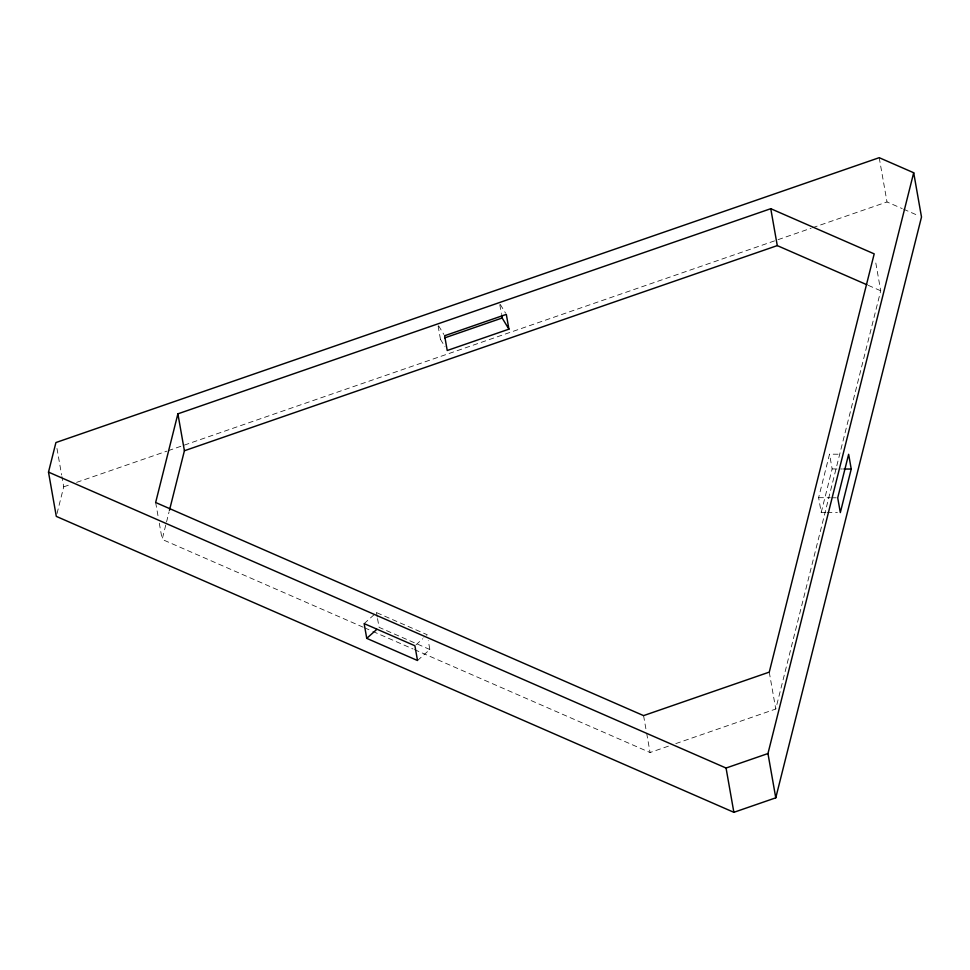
<?xml version="1.0" encoding="UTF-8"?>
<svg xmlns="http://www.w3.org/2000/svg" width="970" height="970" viewBox="0 0 970 970"><rect width="100%" height="100%" fill="white"/><g stroke="black" fill="none" stroke-linecap="round" stroke-linejoin="round"><path stroke-width="0.73" stroke-dasharray="4.85 3.64" d="M57.012 513.579L63.729 486.831L61.898 476.5M363.144 627.19L162.16 539.405L166.173 523.424M166.537 521.969L169.083 511.796M825.628 512.463L821.226 512.439L818.619 497.671L829.544 454.154L841.293 454.251M821.226 512.439L832.139 468.922L829.544 454.154M675.787 743.614L775.757 709.021L880.712 290.782L875.243 259.778M364.15 623.601L376.481 612.579L427.236 634.756L423.878 637.763M416.033 644.771L422.762 638.757M417.512 660.521L429.843 649.512L428.279 640.661M438.125 326.053L440.465 339.342L443.278 338.372M63.729 486.831L70.883 484.357M76.606 482.369L166.816 451.159M168.246 450.662L811.138 228.217M812.569 227.72L887.016 201.966L902.197 208.586M414.433 649.597L650.07 752.514L670.064 745.59M832.139 468.922L842.421 468.995M818.619 497.671L830.368 497.755M831.836 497.768L836.249 497.804M827.095 512.475L837.377 512.548M903.567 209.193L918.748 215.813M868.295 285.362L880.712 290.782M429.843 649.512L379.076 627.347L377.512 618.484M364.526 627.796L371.462 630.827M372.844 631.434L413.05 648.991M500.302 304.483L505.564 313.152M438.622 325.823L443.884 334.492M440.465 339.342L444.975 346.775M879.208 157.686L887.016 201.966M769.259 672.125L775.757 709.021M643.571 715.617L646.432 731.853M646.687 733.32L650.07 752.514M499.805 304.713L501.369 313.577M376.481 612.579L377.257 617.005M155.649 502.508L158.256 517.265M159.298 523.169L162.16 539.405M56.963 448.455L61.644 475.021"/><path stroke-width="1.45" d="M48.5 472.111L55.92 442.55L879.208 157.686L913.691 172.745L921.5 217.025L775.77 797.825L733.866 812.314L56.308 516.392L48.5 472.111L726.057 768.034L767.961 753.544L913.691 172.745M177.898 413.838L155.649 502.508L643.571 715.617L769.259 672.125L874.2 253.873L770.762 208.695L177.898 413.838L184.409 450.747L169.447 510.341M851.236 469.056L840.323 512.572L837.716 497.816L848.641 454.299L851.236 469.056L843.9 469.007M366.745 638.357L364.15 623.601L414.905 645.765L417.512 660.521L366.745 638.357L376.833 629.348M444.672 337.887L502.157 318.002L508.923 329.157L447.231 350.497L444.636 335.741L506.316 314.389L508.923 329.157M184.409 450.747L777.273 245.604L866.913 284.756M770.762 208.695L777.273 245.604M767.961 753.544L775.77 797.825M726.057 768.034L733.866 812.314M501.635 315.044L502.157 318.002"/></g></svg>
